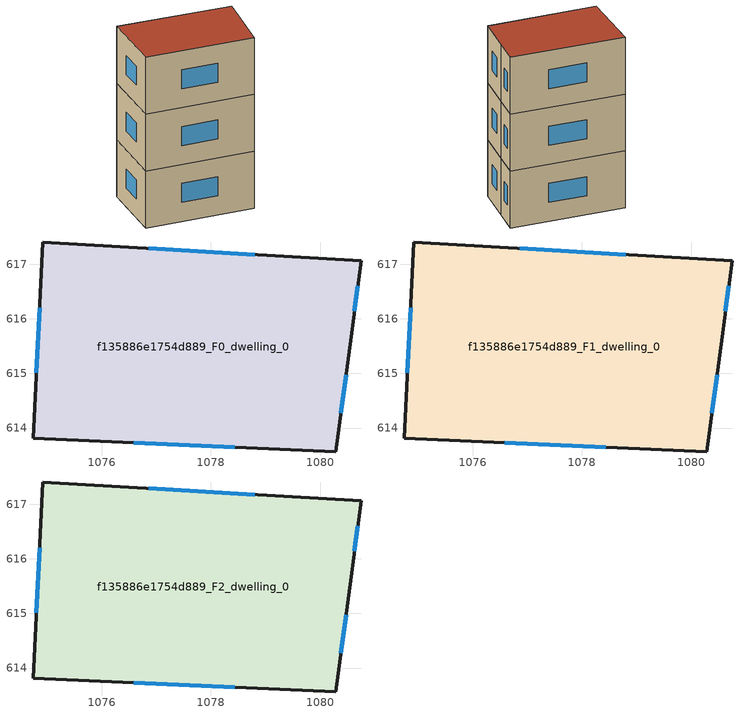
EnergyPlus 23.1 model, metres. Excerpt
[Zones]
f135886e1754d889_F0_dwelling_0
 floor ground (EU_floor_Construction): 1080.75,617.07 1080.57,615.68 1080.29,613.57 1074.74,613.82 1074.92,617.4 z0
 wall outside (EU_wall_Construction): 1074.92,617.4 1074.74,613.82 1080.29,613.57 1080.57,615.68 1080.75,617.07 1074.92,617.4 z0:3
 window (EU_Window_Construction): 1074.86,616.21 1074.8,615.01 / 1078.81,617.18 1076.86,617.29 / 1080.63,616.14 1080.69,616.6 / 1080.38,614.27 1080.48,614.97 / 1076.59,613.73 1078.44,613.65 z1:2
f135886e1754d889_F1_dwelling_0
 floor to f135886e1754d889_F0_dwelling_0 (EU_floor_Construction): 1080.75,617.07 1080.57,615.68 1080.29,613.57 1074.74,613.82 1074.92,617.4 z3
 wall outside (EU_wall_Construction): 1074.92,617.4 1074.74,613.82 1080.29,613.57 1080.57,615.68 1080.75,617.07 1074.92,617.4 z3:6
 window (EU_Window_Construction): 1074.86,616.21 1074.8,615.01 / 1078.81,617.18 1076.86,617.29 / 1080.63,616.14 1080.69,616.6 / 1080.38,614.27 1080.48,614.97 / 1076.59,613.73 1078.44,613.65 z4:5
f135886e1754d889_F2_dwelling_0
 floor to f135886e1754d889_F1_dwelling_0 (EU_floor_Construction): 1080.75,617.07 1080.57,615.68 1080.29,613.57 1074.74,613.82 1074.92,617.4 z6
 wall outside (EU_wall_Construction): 1074.92,617.4 1074.74,613.82 1080.29,613.57 1080.57,615.68 1080.75,617.07 1074.92,617.4 z6:9
 window (EU_Window_Construction): 1074.86,616.21 1074.8,615.01 / 1078.81,617.18 1076.86,617.29 / 1080.63,616.14 1080.69,616.6 / 1080.38,614.27 1080.48,614.97 / 1076.59,613.73 1078.44,613.65 z7:8
 roof outside (EU_roof_Construction): 1080.29,613.57 1080.57,615.68 1080.75,617.07 1074.92,617.4 1074.74,613.82 z9
[Building]
EU S2 Campaign: North Axis=0; Terrain=City; Solar Distribution=FullExterior
[Site:Location]
Bologna: Latitude=44.5; Longitude=11.25; Time Zone=1; Elevation=37
[SizingPeriod:WeatherFileDays]
AnnualSizingPeriod: Begin Month=1; Begin Day of Month=1; End Month=12; End Day of Month=31; Day of Week for Start Day=Monday; Use Weather File Daylight Saving Period=No; Use Weather File Rain and Snow Indicators=No
[MATERIAL]
EU_InternalMass_Material: Roughness=MediumRough; Thickness=0.1; Conductivity=1; Density=1800; Specific Heat=900; Thermal Absorptance=0.9; Solar Absorptance=0.7; Visible Absorptance=0.7
[MATERIAL:NOMASS] Roughness=MediumRough; Thermal Absorptance=0.9; Solar Absorptance=0.7; Visible Absorptance=0.7
Name | Thermal Resistance
EU_wall_NoMass | 0.937881
EU_roof_NoMass | 0.548572
EU_floor_NoMass | 0.71348
[WINDOWMATERIAL:SIMPLEGLAZINGSYSTEM]
EU_Window_SimpleGlazing: UFactor=4.25633; Solar Heat Gain Coefficient=0.85; Visible Transmittance=0.85
[CONSTRUCTION]
EU_wall_Construction: EU_wall_NoMass
EU_roof_Construction: EU_roof_NoMass
EU_floor_Construction: EU_floor_NoMass
EU_Window_Construction: EU_Window_SimpleGlazing
EU_InternalMass_Construction: EU_InternalMass_Material
[ZONE] Type=1; Multiplier=1; Ceiling Height=autocalculate; Floor Area=autocalculate; Part of Total Floor Area=Yes
Name | Volume
f135886e1754d889_F0_dwelling_0 | 60.7881
f135886e1754d889_F1_dwelling_0; f135886e1754d889_F2_dwelling_0 | 60.7874
[INTERNALMASS] Construction=EU_InternalMass_Construction; Surface Area=20.2628
Name | Zone or ZoneList
f135886e1754d889_F0_dwelling_0_EU_InternalMass | f135886e1754d889_F0_dwelling_0
f135886e1754d889_F1_dwelling_0_EU_InternalMass | f135886e1754d889_F1_dwelling_0
f135886e1754d889_F2_dwelling_0_EU_InternalMass | f135886e1754d889_F2_dwelling_0
[OTHEREQUIPMENT] Fuel Type=Electricity; Design Level Calculation Method=Watts/Area; Power per Zone Floor Area=1; Fraction Latent=0; Fraction Radiant=0; Fraction Lost=0; Carbon Dioxide Generation Rate=0; EndUse Subcategory=EU_Step8_InternalGains
Name | Zone or ZoneList or Space or SpaceList | Schedule
EU_Step8_InternalGain_f135886e1754d889_F0_dwelling_0_f000 | f135886e1754d889_F0_dwelling_0 | EU_Step8_GainSchedule_f135886e1754d889_F0_dwelling_0_f000
EU_Step8_InternalGain_f135886e1754d889_F1_dwelling_0_f000 | f135886e1754d889_F1_dwelling_0 | EU_Step8_GainSchedule_f135886e1754d889_F1_dwelling_0_f000
EU_Step8_InternalGain_f135886e1754d889_F2_dwelling_0_f000 | f135886e1754d889_F2_dwelling_0 | EU_Step8_GainSchedule_f135886e1754d889_F2_dwelling_0_f000
[ZONEVENTILATION:DESIGNFLOWRATE] Schedule=EU_AlwaysOn; Design Flow Rate Calculation Method=AirChanges/Hour; Air Changes per Hour=0.687892; Ventilation Type=Natural; Fan Pressure Rise=0; Fan Total Efficiency=1; Constant Term Coefficient=1; Temperature Term Coefficient=0; Velocity Term Coefficient=0; Velocity Squared Term Coefficient=0; Minimum Indoor Temperature=-100; Maximum Indoor Temperature=100; Delta Temperature=-100; Minimum Outdoor Temperature=-100; Maximum Outdoor Temperature=100; Maximum Wind Speed=40
Name | Zone or ZoneList or Space or SpaceList
EU_ConstantAir_f135886e1754d889_F0_dwelling_0 | f135886e1754d889_F0_dwelling_0
EU_ConstantAir_f135886e1754d889_F1_dwelling_0 | f135886e1754d889_F1_dwelling_0
EU_ConstantAir_f135886e1754d889_F2_dwelling_0 | f135886e1754d889_F2_dwelling_0
[HVACTEMPLATE:THERMOSTAT] Constant Heating Setpoint=20; Constant Cooling Setpoint=50
EU_HeatOnly_f135886e1754d889_F0_dwelling_0; EU_HeatOnly_f135886e1754d889_F1_dwelling_0; EU_HeatOnly_f135886e1754d889_F2_dwelling_0
[HVACTEMPLATE:ZONE:IDEALLOADSAIRSYSTEM] System Availability Schedule=EU_AlwaysOn; Maximum Heating Supply Air Temperature=50; Minimum Cooling Supply Air Temperature=13; Maximum Heating Supply Air Humidity Ratio=0.0156; Minimum Cooling Supply Air Humidity Ratio=0.0077; Heating Limit=NoLimit; Cooling Limit=NoLimit; Heating Availability Schedule=EU_AlwaysOn; Cooling Availability Schedule=EU_CoolingOff; Dehumidification Control Type=ConstantSensibleHeatRatio; Cooling Sensible Heat Ratio=0.7; Dehumidification Setpoint=60; Humidification Control Type=None; Humidification Setpoint=30; Outdoor Air Method=None; Outdoor Air Flow Rate per Person=0.00944; Outdoor Air Flow Rate per Zone Floor Area=0; Outdoor Air Flow Rate per Zone=0; Demand Controlled Ventilation Type=None; Outdoor Air Economizer Type=NoEconomizer; Heat Recovery Type=None; Sensible Heat Recovery Effectiveness=0.7; Latent Heat Recovery Effectiveness=0.65
Name | Template Thermostat
f135886e1754d889_F0_dwelling_0 | EU_HeatOnly_f135886e1754d889_F0_dwelling_0
f135886e1754d889_F1_dwelling_0 | EU_HeatOnly_f135886e1754d889_F1_dwelling_0
f135886e1754d889_F2_dwelling_0 | EU_HeatOnly_f135886e1754d889_F2_dwelling_0
[SIZING:ZONE] Zone Cooling Design Supply Air Temperature Input Method=SupplyAirTemperature; Zone Cooling Design Supply Air Temperature=13; Zone Heating Design Supply Air Temperature Input Method=SupplyAirTemperature; Zone Heating Design Supply Air Temperature=50; Zone Cooling Design Supply Air Humidity Ratio=0.008; Zone Heating Design Supply Air Humidity Ratio=0.008; Cooling Design Air Flow Method=DesignDay; Cooling Design Air Flow Rate=0; Cooling Minimum Air Flow per Zone Floor Area=0.000762; Cooling Minimum Air Flow=0; Cooling Minimum Air Flow Fraction=0.2; Heating Design Air Flow Method=DesignDay; Heating Design Air Flow Rate=0; Heating Maximum Air Flow per Zone Floor Area=0.002032; Heating Maximum Air Flow=0.141576; Heating Maximum Air Flow Fraction=0.3; Account for Dedicated Outdoor Air System=No; Dedicated Outdoor Air System Control Strategy=NeutralSupplyAir; Dedicated Outdoor Air Low Setpoint Temperature for Design=autosize; Dedicated Outdoor Air High Setpoint Temperature for Design=autosize; Zone Load Sizing Method=Sensible Load Only No Latent Load; Zone Latent Cooling Design Supply Air Humidity Ratio Input Method=HumidityRatioDifference; Zone Cooling Design Supply Air Humidity Ratio Difference=0.005; Zone Latent Heating Design Supply Air Humidity Ratio Input Method=HumidityRatioDifference; Zone Humidification Design Supply Air Humidity Ratio Difference=0.005
f135886e1754d889_F0_dwelling_0; f135886e1754d889_F1_dwelling_0; f135886e1754d889_F2_dwelling_0
[SCHEDULE:CONSTANT]
Name | Hourly Value
EU_AlwaysOn | 1
EU_CoolingOff | 0
[SCHEDULE:FILE] Column Number=1; Rows to Skip at Top=0; Number of Hours of Data=8760; Column Separator=Comma; Interpolate to Timestep=No; Minutes per Item=60; Adjust Schedule for Daylight Savings=Yes
Name | File
EU_Step8_GainSchedule_f135886e1754d889_F0_dwelling_0_f000 | ../../schedules/f135886e1754d889/f135886e1754d889_F0_dwelling_0_f000_gain.csv
EU_Step8_GainSchedule_f135886e1754d889_F1_dwelling_0_f000 | ../../schedules/f135886e1754d889/f135886e1754d889_F1_dwelling_0_f000_gain.csv
EU_Step8_GainSchedule_f135886e1754d889_F2_dwelling_0_f000 | ../../schedules/f135886e1754d889/f135886e1754d889_F2_dwelling_0_f000_gain.csv
